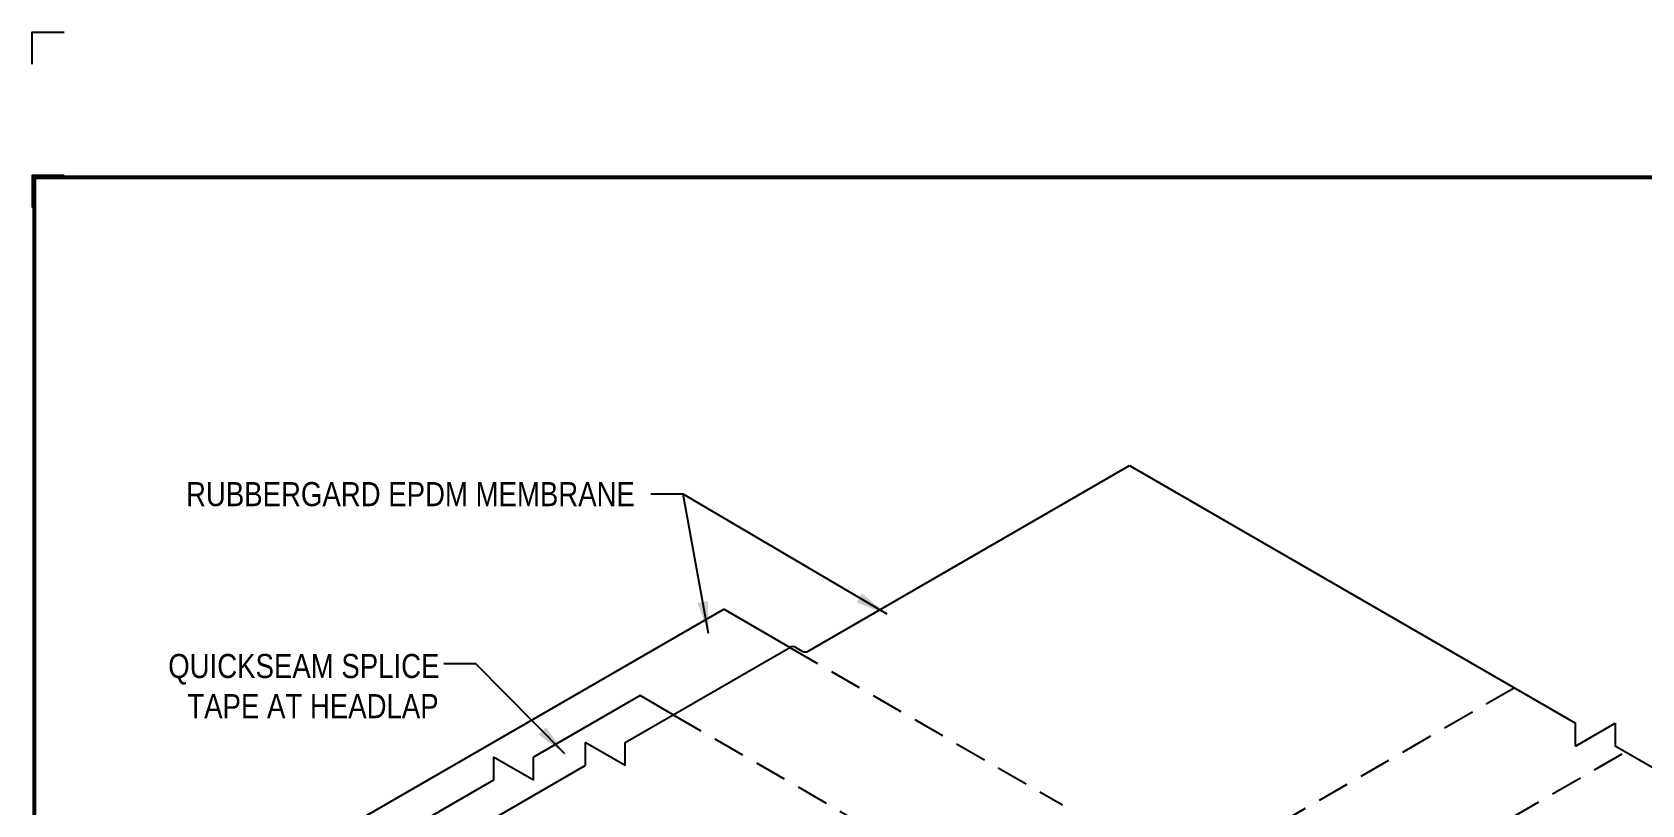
# Model space of a CAD drawing. Header units: inches. Extents: x 165.4 to 185.5, y 131.3 to 148.
# Drawn here: x 165.45 to 177.98, y 142 to 148.02 of the extents above; entities that cross this region are included whole.
import ezdxf
from ezdxf.enums import TextEntityAlignment as Align

# ---------------------------------------------------------------- set-up
doc = ezdxf.new("R2010")
doc.units = ezdxf.units.IN
doc.header["$MEASUREMENT"] = 0
doc.linetypes.add('HIDDEN', pattern=[0.375, 0.25, -0.125])
doc.layers.get('0').update_dxf_attribs({"linetype": 'CONTINUOUS'})
doc.layers.get('DEFPOINTS').update_dxf_attribs({"linetype": 'CONTINUOUS'})
for name, color, linetype in [('FSBP-ANNO-NOTE', 7, 'CONTINUOUS'), ('FSBP-MEMBRANE', 7, 'CONTINUOUS'), ('FSBP-TTLB-BORDER', 7, 'CONTINUOUS'), ('FSBP-TTLB-TEXT', 7, 'CONTINUOUS')]:
    doc.layers.add(name, color=color, linetype=linetype)
doc.styles.add('FSBP_ARIAL', font='arial.ttf')
doc.styles.add('FSBP_ARIAL_BOLD', font='')
doc.styles.add('FSBP_ARIAL_NAR', font='ARIALN.TTF')
doc.styles.get('FSBP_ARIAL_BOLD').set_extended_font_data('Arial Black')
doc.dimstyles.new('FSBP-LEADER', dxfattribs={"dimtxt": 0.1875, "dimasz": 0.25, "dimexe": 0.0625, "dimexo": 0.125, "dimgap": 0.125, "dimtad": 0, "dimtih": 1, "dimtoh": 1, "dimdec": 4, "dimzin": 0, "dimdsep": 46, "dimlunit": 4, "dimtxsty": 'FSBP_ARIAL_NAR', "dimcen": 0.09375, "dimclrd": 256, "dimclre": 256, "dimclrt": 256, "dimadec": 0, "dimazin": 0, "dimtfac": 1, "dimtdec": 4, "dimtofl": 0, "dimtmove": 0, "dimatfit": 3, "dimfxl": 1, "dimtolj": 1, "dimtzin": 0, "dimlwd": -1, "dimlwe": -1, "dimarcsym": 0})

# ---------------------------------------------------------------- blocks, each defined once
blk = doc.blocks.new('TTLB-EPDM_2')
at = {"layer": 'DEFPOINTS', "linetype": 'Continuous', "ltscale": 1.75}
blk.add_lwpolyline([(-0.015625, 13.88083333333333), (-0.015625, 14.13083333333333), (0.234375, 14.13083333333333)], dxfattribs=at)
at = {"layer": 'DEFPOINTS', "color": 1}
blk.add_lwpolyline([(0.234375, 13.015625), (-0.015625, 13.015625), (-0.015625, 12.765625)], dxfattribs=at)
at = {"layer": 'FSBP-TTLB-BORDER', "const_width": 0.03125}
blk.add_lwpolyline([(20, 0), (20, 13), (0, 13), (0, 0)], dxfattribs=at)
at = {"layer": 'FSBP-TTLB-TEXT'}
for tag, height, style, p in [('MAXIMUM_WARRANTY', 0.1875, 'FSBP_ARIAL_BOLD', (18.03987100774941, 0.2240244307510579)), ('ACCPT_SYSTEMS', 0.21875, 'FSBP_ARIAL', (12.49438170418193, -1.23218745252656))]:
    blk.add_attdef(tag, text='', height=height, dxfattribs=dict(at, style=style)).set_placement(p, align=Align.MIDDLE_LEFT)
for tag, height, style, p in [('DETAIL_DESCP_LINE_1', 0.21875, 'FSBP_ARIAL_BOLD', (10.33118450231211, -0.2831249841755152)), ('DETAIL_DESCP_LINE_2', 0.21875, 'FSBP_ARIAL_BOLD', (10.33118450231211, -0.6812499208775904)), ('ISSUE_REV_DATE', 0.21875, 'FSBP_ARIAL', (16.84069633627263, -0.7282559425942452)), ('DETAIL_NUMBER', 0.4375, 'FSBP_ARIAL', (18.91941590748775, -0.8931630692489421))]:
    blk.add_attdef(tag, text='', height=height, dxfattribs=dict(at, style=style)).set_placement(p, align=Align.MIDDLE_CENTER)

msp = doc.modelspace()

# ---------------------------------------------------------------- linework, layer by layer
at = {"layer": 'FSBP-MEMBRANE'}
for p, q in [((171.4909176535976, 143.2001784682462), (173.9925965210768, 144.6445234358113)), ((173.9925965210768, 144.6445234358113), (177.4647148400801, 142.6398949898691)), ((168.0500059478148, 141.918999994165), (170.8331199060424, 143.525831587133)), ((171.3466147956719, 143.2293651743779), (170.8331199060424, 143.525831587133)), ((170.0642480113129, 142.4889903662283), (171.3466147956719, 143.2293651743779)), ((171.3934897956719, 143.2293651743778), (171.4440426535976, 143.2001784682461)), ((170.1809394313986, 142.8536181597289), (169.3497949188168, 142.3737566516543)), ((170.438370653453, 142.7049901743779), (170.1809394313986, 142.8536181597289)), ((177.4647148400801, 142.4607879241859), (177.7749373783277, 142.6398949901518)), ((177.4647148400801, 142.4607879241859), (177.4647148400801, 142.6398949898691)), ((177.7749373783277, 142.6398949901518), (177.7749373783277, 142.460787924119)), ((170.0642480113128, 142.3098833002624), (169.7540254730652, 142.4889903662284)), ((169.7540254730652, 142.4889903662284), (169.7540254730652, 142.3098833002624)), ((170.0642480113128, 142.3098833002624), (170.0642480113129, 142.4889903662283)), ((179.663250764038, 141.3705696817504), (177.7749373783277, 142.460787924119)), ((168.5953603410243, 141.6409276743779), (169.7540254730652, 142.3098833002624)), ((169.3497949188168, 142.1946495856885), (169.0395723805692, 142.3737566516544)), ((169.0395723805692, 142.3737566516544), (169.0395723805692, 142.1946495856884)), ((169.3497949188168, 142.1946495856885), (169.3497949188168, 142.3737566516543)), ((169.0395723805692, 142.1946495856884), (168.1934111297133, 141.7061181597289))]:
    msp.add_line(p, q, dxfattribs=at)
at = {"layer": 'FSBP-MEMBRANE', "linetype": 'HIDDEN'}
for p, q in [((171.3466147956719, 143.2293651743779), (173.4700069847066, 142.0034241224436)), ((173.8482043278532, 141.1020010565318), (176.9883147985398, 142.9149446820679)), ((170.438370653453, 142.7049901743779), (173.9369304958419, 140.6850957075987)), ((175.6639656262458, 141.1503313309428), (177.8543402025045, 142.4149446821719))]:
    msp.add_line(p, q, dxfattribs=at)
at = {"layer": 'FSBP-MEMBRANE'}
for centre, start, end in [((171.3700522956719, 143.1887702335755), 59.99999999999219, 119.9999999999997), ((171.4674801535976, 143.2407734090485), 239.9999999999994, 299.9999999999997)]:
    msp.add_arc(centre, 0.046875, start, end, dxfattribs=at)

# ---------------------------------------------------------------- block references
msp.add_blockref('TTLB-EPDM_2', (165.4627011304549, 133.8892954964356))

# ---------------------------------------------------------------- texts
at = {"layer": 'FSBP-ANNO-NOTE', "style": 'FSBP_ARIAL_NAR'}
msp.add_text('RUBBERGARD EPDM MEMBRANE', height=0.1875, dxfattribs=at).set_placement((170.1406792389208, 144.4227445645752), align=Align.MIDDLE_RIGHT)
at = {"layer": 'FSBP-ANNO-NOTE', "insert": (165.999425335096, 143.1781830130961), "char_height": 0.1875, "attachment_point": 1, "style": 'FSBP_ARIAL_NAR'}
msp.add_mtext_dynamic_manual_height_columns('\\pi0.507;QUICKSEAM SPLICE \\P\\pi0.65575;TAPE AT HEADLAP', width=2.598279211315287, gutter_width=5, heights=[0.5934761986037245], dxfattribs=at)

# ---------------------------------------------------------------- leaders
at = {"layer": 'FSBP-ANNO-NOTE'}
for points in [[(172.1046934443551, 143.4869151170275), (170.5156792389208, 144.4227445645752), (170.2656792389208, 144.4227445645752)], [(170.714396674087, 143.3369319786639), (170.5156792389208, 144.4227445645752), (170.2656792389208, 144.4227445645752)], [(169.5946893155285, 142.4013952205763), (168.9017844626318, 143.1007618597602), (168.6517844626318, 143.1007618597602)]]:
    msp.add_leader(points, dimstyle='FSBP-LEADER', dxfattribs=at)

doc.saveas('drawing.dxf')
